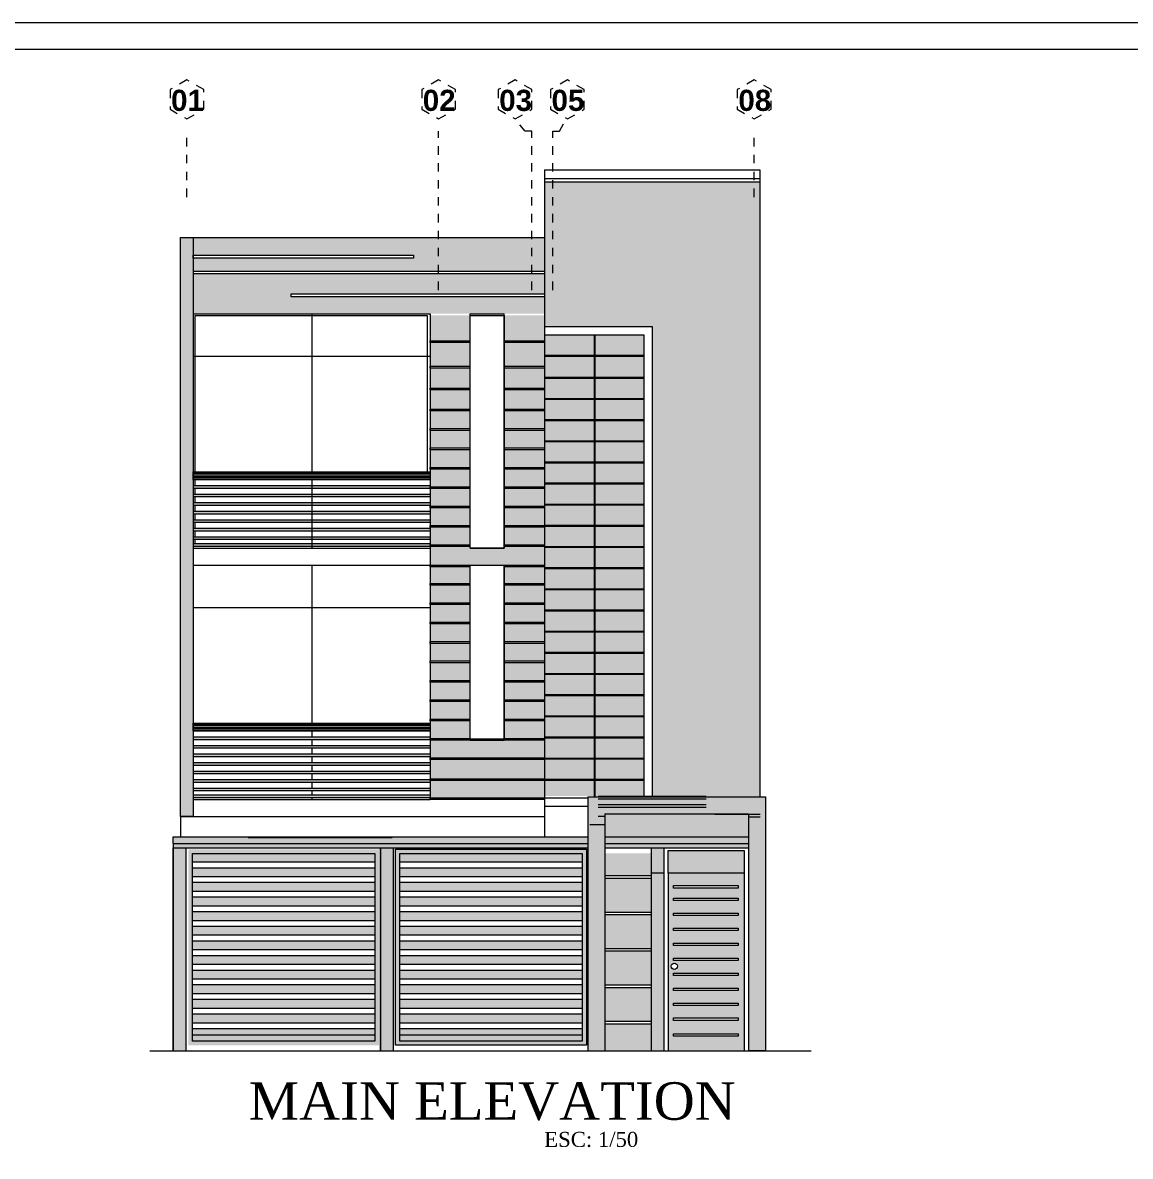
# Model space of a CAD drawing. Header units: millimetres. Extents: x -59 to 123, y 54 to 155.
# Drawn here: x 2.45 to 15.54, y 141.21 to 154.61 of the extents above; entities that cross this region are included whole.
import ezdxf

# ---------------------------------------------------------------- set-up
doc = ezdxf.new("R2010")
doc.units = ezdxf.units.MM
doc.linetypes.add('ACAD_ISO02W100', pattern=[15, 12, -3])
doc.linetypes.add('HIDDEN2', pattern=[0.1875, 0.125, -0.0625])
doc.layers.get('Defpoints').update_dxf_attribs({"lineweight": 0})
doc.layers.add('A-PROY', color=8, linetype='HIDDEN2')
doc.layers.add('TEXTO', color=2, linetype='Continuous')
for name, color, linetype, lineweight in [('DET-CORTE', 86, 'Continuous', 50), ('EJES', 6, 'ACAD_ISO02W100', 5), ('muro', 5, 'Continuous', 70), ('MUROS', 7, 'Continuous', 80)]:
    doc.layers.add(name, color=color, linetype=linetype, lineweight=lineweight)
doc.styles.get("Standard").update_dxf_attribs({"font": 'arial.ttf'})
doc.styles.add('STILUS', font='arial.ttf')

msp = doc.modelspace()

# ---------------------------------------------------------------- hatches: boundary and pattern name
at = {"layer": 'MUROS', "lineweight": 5}
h = msp.add_hatch(color=253, dxfattribs=at)
h.dxf.hatch_style = 1
h.paths.add_polyline_path([(9.8911, 151.019), (9.8911, 145.4683), (10.5286, 145.4683), (11.164, 145.4599), (11.164, 152.729), (8.6161, 152.729), (8.6161, 151.019)])
at = {"layer": 'MUROS', "lineweight": 5, "true_color": 0xffffff}
h = msp.add_hatch(color=7, dxfattribs=at)
h.dxf.hatch_style = 1
h.paths.add_polyline_path([(4.4661, 152.069), (4.3161, 152.069), (4.3161, 145.229), (4.4661, 145.229)])
at = {"layer": 'MUROS', "lineweight": 5}
h = msp.add_hatch(color=252, dxfattribs=at)
h.dxf.hatch_style = 1
h.paths.add_polyline_path([(4.3161, 145.229), (4.4661, 145.229), (4.4661, 152.069), (4.3161, 152.069)])
h = msp.add_hatch(color=252, dxfattribs=at)
h.dxf.hatch_style = 1
h.paths.add_polyline_path([(8.6161, 152.069), (4.4661, 152.0702), (4.4661, 151.8619), (7.0702, 151.8619), (7.0702, 151.8244), (4.4661, 151.8244), (4.4661, 151.6727), (8.6161, 151.6727)])
h.paths.add_polyline_path([(8.6161, 151.6427), (4.4661, 151.6427), (4.4661, 151.169), (7.266, 151.169), (7.741, 151.169), (8.141, 151.169), (8.6161, 151.169), (8.6161, 151.3671), (5.6222, 151.3671), (5.6222, 151.4046), (8.6161, 151.4046)])
h.paths.add_polyline_path([(7.741, 151.1486), (7.266, 151.1486), (7.266, 150.8485), (7.741, 150.8485)])
h.paths.add_polyline_path([(8.6161, 151.1486), (8.141, 151.1486), (8.141, 150.8485), (8.6161, 150.8485)])
h.paths.add_polyline_path([(8.6161, 150.8281), (8.141, 150.8281), (8.141, 150.5479), (8.6161, 150.5479)])
h.paths.add_polyline_path([(7.741, 150.8281), (7.266, 150.8281), (7.266, 150.5479), (7.741, 150.5479)])
h.paths.add_polyline_path([(7.741, 150.5275), (7.266, 150.5275), (7.266, 150.2893), (7.741, 150.2893)])
h.paths.add_polyline_path([(8.6161, 150.5275), (8.141, 150.5275), (8.141, 150.2893), (8.6161, 150.2893)])
h.paths.add_polyline_path([(8.6161, 150.2689), (8.141, 150.2689), (8.141, 150.0401), (8.6161, 150.0401)])
h.paths.add_polyline_path([(7.741, 150.2689), (7.266, 150.2689), (7.266, 150.0401), (7.741, 150.0401)])
h.paths.add_polyline_path([(7.741, 150.0197), (7.266, 150.0197), (7.266, 149.8113), (7.741, 149.8113)])
h.paths.add_polyline_path([(7.741, 149.7909), (7.266, 149.7909), (7.266, 149.5825), (7.741, 149.5825)])
h.paths.add_polyline_path([(7.741, 149.5621), (7.266, 149.5621), (7.266, 149.3537), (7.741, 149.3537)])
h.paths.add_polyline_path([(8.6161, 150.0197), (8.141, 150.0197), (8.141, 149.8113), (8.6161, 149.8113)])
h.paths.add_polyline_path([(8.6161, 149.7909), (8.141, 149.7909), (8.141, 149.5825), (8.6161, 149.5825)])
h.paths.add_polyline_path([(8.6161, 149.5621), (8.141, 149.5621), (8.141, 149.3537), (8.6161, 149.3537)])
h.paths.add_polyline_path([(7.741, 149.3333), (7.266, 149.3333), (7.266, 149.1249), (7.741, 149.1249)])
h.paths.add_polyline_path([(7.741, 149.1045), (7.266, 149.1045), (7.266, 148.8961), (7.741, 148.8961)])
h.paths.add_polyline_path([(7.741, 148.8757), (7.266, 148.8757), (7.266, 148.6673), (7.741, 148.6673)])
h.paths.add_polyline_path([(7.741, 148.6469), (7.266, 148.6469), (7.266, 148.4384), (7.741, 148.4384)])
h.paths.add_polyline_path([(8.6161, 148.6469), (8.141, 148.6469), (8.141, 148.4384), (8.6161, 148.4384)])
h.paths.add_polyline_path([(8.6161, 148.8757), (8.141, 148.8757), (8.141, 148.6673), (8.6161, 148.6673)])
h.paths.add_polyline_path([(8.6161, 149.1045), (8.141, 149.1045), (8.141, 148.8961), (8.6161, 148.8961)])
h.paths.add_polyline_path([(8.6161, 149.3333), (8.141, 149.3333), (8.141, 149.1249), (8.6161, 149.1249)])
h.paths.add_polyline_path([(8.6161, 148.4181), (8.141, 148.4181), (8.141, 148.399), (7.741, 148.399), (7.741, 148.4181), (7.266, 148.4181), (7.266, 148.199), (8.6161, 148.199)])
h.paths.add_polyline_path([(7.741, 148.1786), (7.266, 148.1786), (7.266, 147.9808), (7.741, 147.9808)])
h.paths.add_polyline_path([(7.741, 147.9605), (7.266, 147.9605), (7.266, 147.752), (7.741, 147.752)])
h.paths.add_polyline_path([(7.741, 147.7317), (7.266, 147.7317), (7.266, 147.5232), (7.741, 147.5232)])
h.paths.add_polyline_path([(8.6161, 147.7317), (8.141, 147.7317), (8.141, 147.5232), (8.6161, 147.5232)])
h.paths.add_polyline_path([(8.6161, 147.9605), (8.141, 147.9605), (8.141, 147.752), (8.6161, 147.752)])
h.paths.add_polyline_path([(8.6161, 148.1786), (8.141, 148.1786), (8.141, 147.9808), (8.6161, 147.9808)])
h.paths.add_polyline_path([(7.741, 147.5029), (7.266, 147.5029), (7.266, 147.2944), (7.741, 147.2944)])
h.paths.add_polyline_path([(7.741, 147.274), (7.266, 147.274), (7.266, 147.0656), (7.741, 147.0656)])
h.paths.add_polyline_path([(7.741, 147.0452), (7.266, 147.0452), (7.266, 146.8368), (7.741, 146.8368)])
h.paths.add_polyline_path([(7.741, 146.8164), (7.266, 146.8164), (7.266, 146.608), (7.741, 146.608)])
h.paths.add_polyline_path([(7.741, 146.5876), (7.266, 146.5876), (7.266, 146.3792), (7.741, 146.3792)])
h.paths.add_polyline_path([(7.741, 146.3588), (7.266, 146.3588), (7.266, 146.1504), (7.741, 146.1504)])
h.paths.add_polyline_path([(8.6161, 146.13), (8.141, 146.13), (7.741, 146.13), (7.266, 146.13), (7.266, 145.9216), (8.6161, 145.9216)])
h.paths.add_polyline_path([(8.6161, 145.9012), (7.266, 145.9012), (7.266, 145.6724), (8.6161, 145.6724)])
h.paths.add_polyline_path([(8.6161, 145.652), (7.266, 145.652), (7.266, 145.4494), (8.6161, 145.4494)])
h.paths.add_polyline_path([(8.6161, 146.3588), (8.141, 146.3588), (8.141, 146.1504), (8.6161, 146.1504)])
h.paths.add_polyline_path([(8.6161, 146.5876), (8.141, 146.5876), (8.141, 146.3792), (8.6161, 146.3792)])
h.paths.add_polyline_path([(8.6161, 146.8164), (8.141, 146.8164), (8.141, 146.608), (8.6161, 146.608)])
h.paths.add_polyline_path([(8.6161, 147.0452), (8.141, 147.0452), (8.141, 146.8368), (8.6161, 146.8368)])
h.paths.add_polyline_path([(8.6161, 147.274), (8.141, 147.274), (8.141, 147.0656), (8.6161, 147.0656)])
h.paths.add_polyline_path([(8.6161, 147.5029), (8.141, 147.5029), (8.141, 147.2944), (8.6161, 147.2944)])
h = msp.add_hatch(color=254, dxfattribs=at)
h.dxf.hatch_style = 1
h.set_gradient(color1=(214, 214, 214), one_color=1, tint=1)
h.paths.add_polyline_path([(9.2036, 150.919), (8.6161, 150.919), (8.6161, 150.419), (9.2036, 150.419)])
h.paths.add_polyline_path([(9.7911, 150.919), (9.2036, 150.919), (9.2036, 150.419), (9.7911, 150.419)])
h.paths.add_polyline_path([(9.7911, 150.419), (9.2036, 150.419), (9.2036, 149.919), (9.7911, 149.919)])
h.paths.add_polyline_path([(9.2036, 150.419), (8.6161, 150.419), (8.6161, 149.919), (9.2036, 149.919)])
h.paths.add_polyline_path([(9.2036, 149.919), (8.6161, 149.919), (8.6161, 149.419), (9.2036, 149.419)])
h.paths.add_polyline_path([(9.7911, 149.919), (9.2036, 149.919), (9.2036, 149.419), (9.7911, 149.419)])
h.paths.add_polyline_path([(9.7911, 149.419), (9.2036, 149.419), (9.2036, 148.919), (9.7911, 148.919)])
h.paths.add_polyline_path([(9.2036, 149.419), (8.6161, 149.419), (8.6161, 148.919), (9.2036, 148.919)])
h.paths.add_polyline_path([(9.2036, 148.919), (8.6161, 148.919), (8.6161, 148.419), (9.2036, 148.419)])
h.paths.add_polyline_path([(9.7911, 148.919), (9.2036, 148.919), (9.2036, 148.419), (9.7911, 148.419)])
h.paths.add_polyline_path([(9.7911, 148.419), (9.2036, 148.419), (9.2036, 147.919), (9.7911, 147.919)])
h.paths.add_polyline_path([(9.2036, 148.419), (8.6161, 148.419), (8.6161, 148.4181), (8.6161, 147.919), (9.2036, 147.919)])
h.paths.add_polyline_path([(9.2036, 147.919), (8.6161, 147.919), (8.6161, 147.419), (9.2036, 147.419)])
h.paths.add_polyline_path([(9.7911, 147.919), (9.2036, 147.919), (9.2036, 147.419), (9.7911, 147.419)])
h.paths.add_polyline_path([(9.7911, 147.419), (9.2036, 147.419), (9.2036, 146.919), (9.7911, 146.919)])
h.paths.add_polyline_path([(9.2036, 147.419), (8.6161, 147.419), (8.6161, 146.919), (9.2036, 146.919)])
h.paths.add_polyline_path([(9.2036, 146.919), (8.6161, 146.919), (8.6161, 146.419), (9.2036, 146.419)])
h.paths.add_polyline_path([(9.7911, 146.919), (9.2036, 146.919), (9.2036, 146.419), (9.7911, 146.419)])
h.paths.add_polyline_path([(9.7911, 146.419), (9.2036, 146.419), (9.2036, 145.919), (9.7911, 145.919)])
h.paths.add_polyline_path([(9.2036, 146.419), (8.6161, 146.419), (8.6161, 145.919), (9.2036, 145.919)])
h = msp.add_hatch(color=253, dxfattribs=at)
h.dxf.hatch_style = 1
h.paths.add_polyline_path([(7.266, 149.299), (4.4661, 149.299), (4.4661, 149.2906), (7.266, 149.2906)])
h.paths.add_polyline_path([(7.266, 149.2906), (4.4661, 149.2906), (4.4661, 149.276), (7.266, 149.276)])
h.paths.add_polyline_path([(7.266, 149.276), (4.4661, 149.276), (4.4661, 149.255), (7.266, 149.255)])
h.paths.add_polyline_path([(7.266, 149.255), (4.4661, 149.255), (4.4661, 149.2362), (7.266, 149.2362)])
h.paths.add_polyline_path([(7.266, 149.2362), (4.4661, 149.2362), (4.4661, 149.2194), (7.266, 149.2194)])
h.paths.add_polyline_path([(7.266, 149.2194), (4.4661, 149.2194), (4.4661, 149.2091), (7.266, 149.2091)])
h = msp.add_hatch(color=253, dxfattribs=at)
h.dxf.hatch_style = 1
h.paths.add_polyline_path([(7.266, 149.1383), (4.4661, 149.1383), (4.4661, 149.1083), (7.266, 149.1083)])
h.paths.add_polyline_path([(7.266, 149.0376), (4.4661, 149.0376), (4.4661, 149.0076), (7.266, 149.0076)])
h.paths.add_polyline_path([(7.266, 148.9368), (4.4661, 148.9368), (4.4661, 148.9068), (7.266, 148.9068)])
h.paths.add_polyline_path([(7.266, 148.8361), (4.4661, 148.8361), (4.4661, 148.8061), (7.266, 148.8061)])
h.paths.add_polyline_path([(7.266, 148.7354), (4.4661, 148.7354), (4.4661, 148.7054), (7.266, 148.7054)])
h.paths.add_polyline_path([(7.266, 148.6346), (4.4661, 148.6346), (4.4661, 148.6046), (7.266, 148.6046)])
h.paths.add_polyline_path([(7.266, 148.5339), (4.4661, 148.5339), (4.4661, 148.5039), (7.266, 148.5039)])
h.paths.add_polyline_path([(7.266, 148.4521), (4.4661, 148.4521), (4.4661, 148.4221), (7.266, 148.4221)])
h = msp.add_hatch(color=253, dxfattribs=at)
h.dxf.hatch_style = 1
h.paths.add_polyline_path([(4.4661, 146.329), (4.4661, 146.3206), (7.266, 146.3206), (7.266, 146.33)])
h.paths.add_polyline_path([(7.266, 146.306), (7.266, 146.3206), (4.4661, 146.3206), (4.4661, 146.306)])
h.paths.add_polyline_path([(7.266, 146.285), (7.266, 146.306), (4.4661, 146.306), (4.4661, 146.285)])
h.paths.add_polyline_path([(4.4661, 146.285), (4.4661, 146.2662), (7.266, 146.2662), (7.266, 146.285)])
h.paths.add_polyline_path([(4.4661, 146.2662), (4.4661, 146.2494), (7.266, 146.2494), (7.266, 146.2662)])
h.paths.add_polyline_path([(4.4661, 146.2494), (4.4661, 146.2391), (7.266, 146.2401), (7.266, 146.2494)])
h = msp.add_hatch(color=253, dxfattribs=at)
h.dxf.hatch_style = 1
h.paths.add_polyline_path([(7.266, 146.1683), (4.4661, 146.1683), (4.4661, 146.1383), (7.266, 146.1383)])
h.paths.add_polyline_path([(7.266, 146.0676), (4.4661, 146.0676), (4.4661, 146.0376), (7.266, 146.0376)])
h.paths.add_polyline_path([(7.266, 145.9668), (4.4661, 145.9668), (4.4661, 145.9368), (7.266, 145.9368)])
h.paths.add_polyline_path([(7.266, 145.8661), (4.4661, 145.8661), (4.4661, 145.8361), (7.266, 145.8361)])
h.paths.add_polyline_path([(7.266, 145.7654), (4.4661, 145.7654), (4.4661, 145.7354), (7.266, 145.7354)])
h.paths.add_polyline_path([(7.266, 145.6646), (4.4661, 145.6646), (4.4661, 145.6346), (7.266, 145.6346)])
h.paths.add_polyline_path([(7.266, 145.5639), (4.4661, 145.5639), (4.4661, 145.5339), (7.266, 145.5339)])
h.paths.add_polyline_path([(7.266, 145.4821), (4.4661, 145.4821), (4.4661, 145.4521), (7.266, 145.4521)])
h = msp.add_hatch(color=254, dxfattribs=at)
h.dxf.hatch_style = 1
h.set_gradient(color1=(214, 214, 214), one_color=1, tint=1)
h.paths.add_polyline_path([(9.7911, 145.919), (9.2036, 145.919), (9.2036, 145.4683), (9.7911, 145.4683)])
h.paths.add_polyline_path([(9.2036, 145.919), (8.6161, 145.919), (8.6161, 145.4683), (9.2036, 145.4683)])
h = msp.add_hatch(color=251, dxfattribs=at)
h.dxf.hatch_style = 1
h.paths.add_polyline_path([(9.3291, 145.259), (11.0291, 145.259), (11.0291, 142.459), (11.2291, 142.459), (11.2291, 145.459), (9.1291, 145.459), (9.1291, 144.989), (9.3291, 144.989)])
at = {"layer": 'MUROS', "lineweight": 5, "true_color": 0xffffff}
h = msp.add_hatch(color=7, dxfattribs=at)
h.dxf.hatch_style = 1
h.paths.add_polyline_path([(11.0291, 145.2542), (10.6286, 145.2541), (10.6286, 145.259), (9.3291, 145.259), (9.3291, 144.989), (11.0291, 144.989)])
h.paths.add_polyline_path([(9.8791, 144.7928), (9.3291, 144.7927), (9.3291, 144.5288), (9.8791, 144.5288)])
h.paths.add_polyline_path([(9.8791, 144.4988), (9.3291, 144.4988), (9.3291, 144.0988), (9.8791, 144.0988)])
h.paths.add_polyline_path([(9.8791, 144.0688), (9.3291, 144.0688), (9.3291, 143.6688), (9.8791, 143.6688)])
h.paths.add_polyline_path([(9.8791, 143.6388), (9.3291, 143.6388), (9.3291, 143.2388), (9.8791, 143.2388)])
h.paths.add_polyline_path([(9.8791, 142.7788), (9.3291, 142.7788), (9.3291, 142.459), (9.8791, 142.459)])
h.paths.add_polyline_path([(9.8791, 143.2088), (9.3291, 143.2088), (9.3291, 142.8088), (9.8791, 142.8088)])
at = {"layer": 'MUROS', "lineweight": 5}
h = msp.add_hatch(color=254, dxfattribs=at)
h.dxf.hatch_style = 1
h.paths.add_polyline_path([(11.0291, 145.2542), (10.6301, 145.2541), (9.3291, 145.259), (9.3291, 144.989), (11.0291, 144.989)])
h.paths.add_polyline_path([(9.8791, 144.7928), (9.3291, 144.7927), (9.3291, 144.5288), (9.8791, 144.5288)])
h.paths.add_polyline_path([(9.8791, 144.4988), (9.3291, 144.4988), (9.3291, 144.0988), (9.8791, 144.0988)])
h.paths.add_polyline_path([(9.8791, 144.0688), (9.3291, 144.0688), (9.3291, 143.6688), (9.8791, 143.6688)])
h.paths.add_polyline_path([(9.8791, 143.6388), (9.3291, 143.6388), (9.3291, 143.2388), (9.8791, 143.2388)])
h.paths.add_polyline_path([(9.8791, 143.2088), (9.3291, 143.2088), (9.3291, 142.8088), (9.8791, 142.8088)])
h.paths.add_polyline_path([(9.8791, 142.7788), (9.3291, 142.7788), (9.3291, 142.459), (9.8791, 142.459)])
h = msp.add_hatch(color=253, dxfattribs=at)
h.dxf.hatch_style = 1
h.paths.add_polyline_path([(4.2291, 144.989), (4.2291, 144.909), (9.1291, 144.909), (9.1291, 144.989)])
h = msp.add_hatch(color=251, dxfattribs=at)
h.dxf.hatch_style = 1
h.paths.add_polyline_path([(9.3291, 144.9896), (9.1291, 144.9896), (9.1291, 142.459), (9.3291, 142.459)])
h = msp.add_hatch(color=253, dxfattribs=at)
h.dxf.hatch_style = 1
h.paths.add_polyline_path([(9.3291, 144.989), (9.3291, 144.909), (11.0291, 144.909), (11.0291, 144.989)])
h = msp.add_hatch(color=253, dxfattribs=at)
h.dxf.hatch_style = 1
h.paths.add_polyline_path([(9.1291, 144.909), (4.2291, 144.909), (4.2291, 144.859), (4.3791, 144.859), (6.6791, 144.859), (6.8291, 144.859), (9.1291, 144.859)])
h = msp.add_hatch(color=253, dxfattribs=at)
h.dxf.hatch_style = 1
h.paths.add_polyline_path([(4.3791, 144.859), (4.2291, 144.859), (4.2291, 142.459), (4.3791, 142.459)])
h.paths.add_polyline_path([(6.8291, 144.859), (6.6791, 144.859), (6.6791, 142.459), (6.8291, 142.459)])
h = msp.add_hatch(color=253, dxfattribs=at)
h.dxf.hatch_style = 1
h.paths.add_polyline_path([(4.4083, 142.5237), (6.6622, 142.5237), (6.6622, 144.8413), (4.4083, 144.8413)])
h.paths.add_polyline_path([(4.4583, 142.6461), (6.6122, 142.6461), (6.6122, 144.7913), (4.4583, 144.7913)], flags=16)
h.paths.add_polyline_path([(4.4583, 142.7188), (4.4583, 142.7912), (6.6122, 142.7912), (6.6122, 142.7188)], flags=0)
h.paths.add_polyline_path([(4.4583, 142.8915), (4.4583, 142.9639), (6.6122, 142.9639), (6.6122, 142.8915)], flags=0)
h.paths.add_polyline_path([(4.4583, 143.0642), (4.4583, 143.1366), (6.6122, 143.1366), (6.6122, 143.0642)], flags=0)
h.paths.add_polyline_path([(4.4583, 143.3093), (6.6122, 143.3093), (6.6122, 143.2369), (4.4583, 143.2369)], flags=0)
h.paths.add_polyline_path([(4.4583, 143.4097), (4.4583, 143.482), (6.6122, 143.482), (6.6122, 143.4097)], flags=0)
h.paths.add_polyline_path([(4.4583, 143.5824), (4.4583, 143.6547), (6.6122, 143.6547), (6.6122, 143.5824)], flags=0)
h.paths.add_polyline_path([(4.4583, 143.7551), (4.4583, 143.8274), (6.6122, 143.8274), (6.6122, 143.7551)], flags=0)
h.paths.add_polyline_path([(4.4583, 143.9278), (4.4583, 144.0001), (6.6122, 144.0001), (6.6122, 143.9278)], flags=0)
h.paths.add_polyline_path([(4.4583, 144.1005), (4.4583, 144.1728), (6.6122, 144.1728), (6.6122, 144.1005)], flags=0)
h.paths.add_polyline_path([(4.4583, 144.2732), (4.4583, 144.3455), (6.6122, 144.3455), (6.6122, 144.2732)], flags=0)
h.paths.add_polyline_path([(4.4583, 144.4459), (4.4583, 144.5182), (6.6122, 144.5182), (6.6122, 144.4459)], flags=0)
h.paths.add_polyline_path([(4.4583, 144.6186), (4.4583, 144.6909), (6.6122, 144.6909), (6.6122, 144.6186)], flags=0)
h.paths.add_polyline_path([(6.8583, 142.5237), (9.1122, 142.5237), (9.1122, 144.8413), (6.8583, 144.8413)])
h.paths.add_polyline_path([(6.9083, 142.6461), (9.0622, 142.6461), (9.0622, 144.7913), (6.9083, 144.7913)], flags=16)
h.paths.add_polyline_path([(6.9083, 142.7188), (6.9083, 142.7912), (9.0622, 142.7912), (9.0622, 142.7188)], flags=0)
h.paths.add_polyline_path([(6.9083, 142.8915), (6.9083, 142.9639), (9.0622, 142.9639), (9.0622, 142.8915)], flags=0)
h.paths.add_polyline_path([(6.9083, 143.0642), (6.9083, 143.1366), (9.0622, 143.1366), (9.0622, 143.0642)], flags=0)
h.paths.add_polyline_path([(6.9083, 143.3093), (9.0622, 143.3093), (9.0622, 143.2369), (6.9083, 143.2369)], flags=0)
h.paths.add_polyline_path([(6.9083, 143.4097), (6.9083, 143.482), (9.0622, 143.482), (9.0622, 143.4097)], flags=0)
h.paths.add_polyline_path([(6.9083, 143.5824), (6.9083, 143.6547), (9.0622, 143.6547), (9.0622, 143.5824)], flags=0)
h.paths.add_polyline_path([(6.9083, 143.7551), (6.9083, 143.8274), (9.0622, 143.8274), (9.0622, 143.7551)], flags=0)
h.paths.add_polyline_path([(6.9083, 143.9278), (6.9083, 144.0001), (9.0622, 144.0001), (9.0622, 143.9278)], flags=0)
h.paths.add_polyline_path([(6.9083, 144.1005), (6.9083, 144.1728), (9.0622, 144.1728), (9.0622, 144.1005)], flags=0)
h.paths.add_polyline_path([(6.9083, 144.2732), (6.9083, 144.3455), (9.0622, 144.3455), (9.0622, 144.2732)], flags=0)
h.paths.add_polyline_path([(6.9083, 144.4459), (6.9083, 144.5182), (9.0622, 144.5182), (9.0622, 144.4459)], flags=0)
h.paths.add_polyline_path([(6.9083, 144.6186), (6.9083, 144.6909), (9.0622, 144.6909), (9.0622, 144.6186)], flags=0)
h = msp.add_hatch(color=253, dxfattribs=at)
h.dxf.hatch_style = 1
h.paths.add_polyline_path([(9.3291, 144.909), (9.3291, 144.859), (11.0291, 144.859), (11.0291, 144.909)])
h = msp.add_hatch(color=251, dxfattribs=at)
h.dxf.hatch_style = 1
h.paths.add_polyline_path([(10.0291, 144.859), (9.8791, 144.859), (9.8791, 142.459), (9.9291, 142.459), (10.0291, 142.459)])
h = msp.add_hatch(color=253, dxfattribs=at)
h.dxf.hatch_style = 1
h.set_gradient(color1=(173, 173, 173), one_color=1, tint=1)
h.paths.add_polyline_path([(10.9791, 144.559), (10.9791, 144.827), (10.0791, 144.827), (10.0791, 144.559)])
h = msp.add_hatch(color=253, dxfattribs=at)
h.dxf.hatch_style = 1
h.paths.add_polyline_path([(4.4583, 144.7913), (4.4583, 144.6909), (6.6122, 144.6909), (6.6122, 144.7913)])
h.paths.add_polyline_path([(4.4583, 144.6186), (4.4583, 144.5182), (6.6122, 144.5182), (6.6122, 144.6186)])
h.paths.add_polyline_path([(4.4583, 144.4459), (4.4583, 144.3455), (6.6122, 144.3455), (6.6122, 144.4459)])
h.paths.add_polyline_path([(6.6122, 144.1728), (6.6122, 144.2732), (4.4583, 144.2732), (4.4583, 144.1728)])
h.paths.add_polyline_path([(6.6122, 144.0001), (6.6122, 144.1005), (4.4583, 144.1005), (4.4583, 144.0001)])
h.paths.add_polyline_path([(6.6122, 143.8274), (6.6122, 143.9278), (4.4583, 143.9278), (4.4583, 143.8274)])
h.paths.add_polyline_path([(4.4583, 143.7551), (4.4583, 143.6547), (6.6122, 143.6547), (6.6122, 143.7551)])
h.paths.add_polyline_path([(6.6122, 143.482), (6.6122, 143.5824), (4.4583, 143.5824), (4.4583, 143.482)])
h.paths.add_polyline_path([(6.6122, 143.3093), (6.6122, 143.4097), (4.4583, 143.4097), (4.4583, 143.3093)])
h.paths.add_polyline_path([(6.6122, 143.1366), (6.6122, 143.2369), (4.4583, 143.2369), (4.4583, 143.1366)])
h.paths.add_polyline_path([(6.6122, 142.9639), (6.6122, 143.0642), (4.4583, 143.0642), (4.4583, 142.9639)])
h.paths.add_polyline_path([(4.4583, 142.8915), (4.4583, 142.7912), (6.6122, 142.7912), (6.6122, 142.8915)])
h.paths.add_polyline_path([(6.6122, 142.6461), (6.6122, 142.7188), (4.4583, 142.7188), (4.4583, 142.6461)])
h = msp.add_hatch(color=253, dxfattribs=at)
h.dxf.hatch_style = 1
h.paths.add_polyline_path([(9.0622, 144.7913), (6.9083, 144.7913), (6.9083, 144.6909), (9.0622, 144.6909)])
h.paths.add_polyline_path([(9.0622, 144.6186), (6.9083, 144.6186), (6.9083, 144.5182), (9.0622, 144.5182)])
h.paths.add_polyline_path([(9.0622, 144.4459), (6.9083, 144.4459), (6.9083, 144.3455), (9.0622, 144.3455)])
h.paths.add_polyline_path([(9.0622, 144.2732), (6.9083, 144.2732), (6.9083, 144.1728), (9.0622, 144.1728)])
h.paths.add_polyline_path([(9.0622, 144.1005), (6.9083, 144.1005), (6.9083, 144.0001), (9.0622, 144.0001)])
h.paths.add_polyline_path([(9.0622, 143.9278), (6.9083, 143.9278), (6.9083, 143.8274), (9.0622, 143.8274)])
h.paths.add_polyline_path([(9.0622, 143.7551), (6.9083, 143.7551), (6.9083, 143.6547), (9.0622, 143.6547)])
h.paths.add_polyline_path([(9.0622, 143.5824), (6.9083, 143.5824), (6.9083, 143.482), (9.0622, 143.482)])
h.paths.add_polyline_path([(9.0622, 143.4097), (6.9083, 143.4097), (6.9083, 143.3093), (9.0622, 143.3093)])
h.paths.add_polyline_path([(9.0622, 143.2369), (6.9083, 143.2369), (6.9083, 143.1366), (9.0622, 143.1366)])
h.paths.add_polyline_path([(9.0622, 143.0642), (6.9083, 143.0642), (6.9083, 142.9639), (9.0622, 142.9639)])
h.paths.add_polyline_path([(9.0622, 142.8915), (6.9083, 142.8915), (6.9083, 142.7912), (9.0622, 142.7912)])
h.paths.add_polyline_path([(9.0622, 142.7188), (6.9083, 142.7188), (6.9083, 142.6461), (9.0622, 142.6461)])
h = msp.add_hatch(color=254, dxfattribs=at)
h.dxf.hatch_style = 1
h.paths.add_polyline_path([(10.9791, 144.559), (10.0791, 144.559), (10.0791, 142.459), (10.9791, 142.459)])
h.paths.add_polyline_path([(10.9064, 144.4104), (10.9064, 144.3821), (10.1442, 144.3821), (10.1442, 144.4104)], flags=16)
h.paths.add_polyline_path([(10.9064, 144.2618), (10.9064, 144.2335), (10.1442, 144.2335), (10.1442, 144.2618)], flags=16)
h.paths.add_polyline_path([(10.9064, 144.0849), (10.9064, 144.0566), (10.1442, 144.0566), (10.1442, 144.0849)], flags=16)
h.paths.add_polyline_path([(10.9064, 143.908), (10.9064, 143.8797), (10.1442, 143.8797), (10.1442, 143.908)], flags=16)
h.paths.add_polyline_path([(10.9064, 143.7311), (10.9064, 143.7028), (10.1442, 143.7028), (10.1442, 143.7311)], flags=16)
h.paths.add_polyline_path([(10.9064, 143.5542), (10.9064, 143.5259), (10.1442, 143.5259), (10.1442, 143.5542)], flags=16)
h.paths.add_polyline_path([(10.1887, 143.4585, -1), (10.1149, 143.4585, -1)], flags=16)
h.paths.add_polyline_path([(10.9064, 143.3773), (10.9064, 143.349), (10.1442, 143.349), (10.1442, 143.3773)], flags=16)
h.paths.add_polyline_path([(10.9064, 143.2004), (10.9064, 143.1721), (10.1442, 143.1721), (10.1442, 143.2004)], flags=16)
h.paths.add_polyline_path([(10.9064, 143.0235), (10.9064, 142.9952), (10.1442, 142.9952), (10.1442, 143.0235)], flags=16)
h.paths.add_polyline_path([(10.9064, 142.8466), (10.9064, 142.8183), (10.1442, 142.8183), (10.1442, 142.8466)], flags=16)
h.paths.add_polyline_path([(10.9064, 142.6613), (10.9064, 142.633), (10.1442, 142.633), (10.1442, 142.6613)], flags=16)

# ---------------------------------------------------------------- linework, layer by layer
at = {"layer": 'A-PROY', "color": 7, "linetype": 'ByBlock', "lineweight": 5}
for p, q in [((9.3291, 144.5288), (9.8791, 144.5288)), ((9.3291, 144.4988), (9.8791, 144.4988)), ((9.3291, 144.0988), (9.8791, 144.0988)), ((9.3291, 144.0688), (9.8791, 144.0688)), ((9.3291, 143.6688), (9.8791, 143.6688)), ((9.3291, 143.6388), (9.8791, 143.6388)), ((9.3291, 143.2388), (9.8791, 143.2388)), ((9.3291, 143.2088), (9.8791, 143.2088)), ((9.3291, 142.8088), (9.8791, 142.8088)), ((9.3291, 142.7788), (9.8791, 142.7788))]:
    msp.add_line(p, q, dxfattribs=at)
for points in [[(10.1442, 144.4104), (10.9064, 144.4104), (10.9064, 144.3821), (10.1442, 144.3821)], [(10.1442, 144.2618), (10.9064, 144.2618), (10.9064, 144.2335), (10.1442, 144.2335)], [(10.1442, 144.0849), (10.9064, 144.0849), (10.9064, 144.0566), (10.1442, 144.0566)], [(10.1442, 143.908), (10.9064, 143.908), (10.9064, 143.8797), (10.1442, 143.8797)], [(10.1442, 143.7311), (10.9064, 143.7311), (10.9064, 143.7028), (10.1442, 143.7028)], [(10.1442, 143.5542), (10.9064, 143.5542), (10.9064, 143.5259), (10.1442, 143.5259)], [(10.1442, 143.3773), (10.9064, 143.3773), (10.9064, 143.349), (10.1442, 143.349)], [(10.1442, 143.2004), (10.9064, 143.2004), (10.9064, 143.1721), (10.1442, 143.1721)], [(10.1442, 143.0235), (10.9064, 143.0235), (10.9064, 142.9952), (10.1442, 142.9952)], [(10.1442, 142.8466), (10.9064, 142.8466), (10.9064, 142.8183), (10.1442, 142.8183)], [(10.1442, 142.6613), (10.9064, 142.6613), (10.9064, 142.633), (10.1442, 142.633)]]:
    msp.add_lwpolyline(points, close=True, dxfattribs=at)
at = {"layer": 'Defpoints', "lineweight": 5, "ltscale": 0.5}
msp.add_lwpolyline([(-14.6883, 124.826), (29.5617, 124.826), (29.5617, 154.6086), (-14.6883, 154.6086)], close=True, dxfattribs=at)
at = {"layer": 'DET-CORTE', "lineweight": 5, "ltscale": 0.5}
msp.add_lwpolyline([(-14.3704, 125.144), (29.2437, 125.144), (29.2437, 154.2907), (-14.3704, 154.2907)], close=True, dxfattribs=at)
at = {"layer": 'EJES', "lineweight": 5, "ltscale": 0.003}
for p, q in [((4.3911, 152.5473), (4.3911, 153.3258)), ((7.366, 151.4484), (7.366, 153.3258)), ((8.4661, 151.4484), (8.4661, 153.3258)), ((8.7161, 151.4484), (8.7161, 153.3258)), ((11.0964, 152.5473), (11.0964, 153.3258))]:
    msp.add_line(p, q, dxfattribs=at)
for points in [[(4.5907, 153.817), (4.3911, 153.9323), (4.1915, 153.817), (4.1915, 153.5865), (4.3911, 153.4713), (4.5907, 153.5865)], [(7.5656, 153.817), (7.366, 153.9323), (7.1663, 153.817), (7.1663, 153.5865), (7.366, 153.4713), (7.5656, 153.5865)], [(8.4694, 153.817), (8.2698, 153.9323), (8.0701, 153.817), (8.0701, 153.5865), (8.2698, 153.4713), (8.4694, 153.5865)], [(9.0877, 153.817), (8.8881, 153.9323), (8.6885, 153.817), (8.6885, 153.5865), (8.8881, 153.4713), (9.0877, 153.5865)], [(11.296, 153.817), (11.0964, 153.9323), (10.8968, 153.817), (10.8968, 153.5865), (11.0964, 153.4713), (11.296, 153.5865)]]:
    msp.add_lwpolyline(points, close=True, dxfattribs=at)
for points in [[(8.4661, 153.3258), (8.3883, 153.3258), (8.2698, 153.4713)], [(8.7161, 153.3258), (8.794, 153.3258), (8.8805, 153.4756)]]:
    msp.add_lwpolyline(points, dxfattribs=at)
at = {"layer": 'muro', "color": 251, "lineweight": 5, "ltscale": 0.25}
for p, q in [((10.0791, 144.559), (10.0791, 144.827)), ((10.0791, 144.827), (10.9791, 144.827)), ((10.9791, 144.827), (10.9791, 144.559)), ((10.0791, 144.559), (10.0791, 142.459)), ((10.9791, 144.559), (10.0791, 144.559)), ((10.9791, 144.559), (10.9791, 142.459))]:
    msp.add_line(p, q, dxfattribs=at)
msp.add_circle((10.1518, 143.4585), 0.0369, dxfattribs=at)
at = {"layer": 'MUROS', "color": 252, "lineweight": 5}
for p, q in [((8.6161, 152.869), (8.6161, 144.989)), ((8.6161, 152.869), (11.164, 152.869)), ((11.164, 152.869), (11.164, 145.459)), ((8.6161, 152.769), (11.164, 152.769)), ((8.6161, 152.729), (11.164, 152.729)), ((4.4661, 152.0702), (8.6161, 152.069)), ((8.6161, 152.069), (8.6161, 144.989)), ((7.741, 148.399), (7.741, 151.169)), ((7.741, 151.169), (8.141, 151.169)), ((8.141, 148.399), (8.141, 151.169)), ((8.6161, 151.019), (9.8911, 151.019)), ((9.8911, 151.019), (9.8911, 145.4683)), ((8.6161, 150.919), (9.7911, 150.919)), ((9.7911, 150.919), (9.7911, 145.4683)), ((7.741, 148.399), (8.141, 148.399)), ((7.741, 146.13), (7.741, 148.199)), ((7.741, 148.199), (8.141, 148.199)), ((8.141, 146.13), (8.141, 148.199)), ((7.741, 146.13), (8.141, 146.13)), ((8.6161, 145.4494), (9.1291, 145.4494)), ((4.3161, 145.229), (4.3161, 144.989)), ((8.6161, 145.3494), (9.1291, 145.3494)), ((5.1161, 144.979), (6.8161, 144.979)), ((4.2291, 144.859), (4.2291, 142.459)), ((4.2291, 142.459), (4.2291, 144.859)), ((4.3791, 144.859), (4.3791, 142.459)), ((6.6791, 142.459), (6.6791, 144.859)), ((6.8291, 144.859), (6.8291, 142.459)), ((9.3291, 142.459), (9.8791, 142.459))]:
    msp.add_line(p, q, dxfattribs=at)
at = {"layer": 'MUROS', "color": 251, "lineweight": 5}
for p, q in [((4.3161, 145.429), (4.3161, 152.069)), ((4.4661, 152.0702), (4.4661, 148.199)), ((4.4661, 151.6727), (8.6161, 151.6727)), ((4.4661, 151.6427), (8.6161, 151.6427)), ((4.4661, 151.169), (7.266, 151.169)), ((7.266, 151.169), (7.266, 148.199)), ((4.4661, 149.299), (7.266, 149.299)), ((4.4661, 149.2906), (7.266, 149.2906)), ((4.4661, 149.276), (7.266, 149.276)), ((4.4661, 149.255), (7.266, 149.255)), ((4.4661, 149.2362), (7.266, 149.2362)), ((4.4661, 149.2194), (7.266, 149.2194)), ((4.4661, 149.2091), (7.266, 149.2091)), ((4.4661, 149.1383), (7.266, 149.1383)), ((4.4661, 149.1383), (7.266, 149.1383)), ((4.4661, 149.1083), (7.266, 149.1083)), ((4.4661, 149.1083), (7.266, 149.1083)), ((4.4661, 149.0376), (7.266, 149.0376)), ((4.4661, 149.0376), (7.266, 149.0376)), ((4.4661, 149.0076), (7.266, 149.0076)), ((4.4661, 149.0076), (7.266, 149.0076)), ((4.4661, 148.9368), (7.266, 148.9368)), ((4.4661, 148.9368), (7.266, 148.9368)), ((4.4661, 148.9068), (7.266, 148.9068)), ((4.4661, 148.9068), (7.266, 148.9068)), ((4.4661, 148.8361), (7.266, 148.8361)), ((4.4661, 148.8361), (7.266, 148.8361)), ((4.4661, 148.8061), (7.266, 148.8061)), ((4.4661, 148.8061), (7.266, 148.8061)), ((4.4661, 148.7354), (7.266, 148.7354)), ((4.4661, 148.7354), (7.266, 148.7354)), ((4.4661, 148.7054), (7.266, 148.7054)), ((4.4661, 148.7054), (7.266, 148.7054)), ((4.4661, 148.6346), (7.266, 148.6346)), ((4.4661, 148.6346), (7.266, 148.6346)), ((4.4661, 148.6046), (7.266, 148.6046)), ((4.4661, 148.6046), (7.266, 148.6046)), ((4.4661, 148.5339), (7.266, 148.5339)), ((4.4661, 148.5339), (7.266, 148.5339)), ((4.4661, 148.5039), (7.266, 148.5039)), ((4.4661, 148.5039), (7.266, 148.5039)), ((4.4661, 148.4521), (7.266, 148.4521)), ((4.4661, 148.4521), (7.266, 148.4521)), ((4.4661, 148.4221), (7.266, 148.4221)), ((4.4661, 148.4221), (7.266, 148.4221)), ((4.4661, 148.399), (7.266, 148.399)), ((4.4661, 148.199), (7.266, 148.199)), ((4.4661, 148.199), (4.4661, 145.229)), ((4.4661, 148.199), (4.4661, 147.899)), ((7.266, 148.199), (7.266, 145.429)), ((4.4661, 146.329), (7.266, 146.329)), ((4.4661, 146.3206), (7.266, 146.3206)), ((4.4661, 146.306), (7.266, 146.306)), ((4.4661, 146.285), (7.266, 146.285)), ((4.4661, 146.2662), (7.266, 146.2662)), ((4.4661, 146.2494), (7.266, 146.2494)), ((4.4661, 146.2391), (7.266, 146.2391)), ((4.4661, 146.1683), (7.266, 146.1683)), ((4.4661, 146.1383), (7.266, 146.1383)), ((4.4661, 146.0676), (7.266, 146.0676)), ((4.4661, 146.0376), (7.266, 146.0376)), ((4.4661, 145.9668), (7.266, 145.9668)), ((4.4661, 145.9368), (7.266, 145.9368)), ((4.4661, 145.8661), (7.266, 145.8661)), ((4.4661, 145.8361), (7.266, 145.8361)), ((4.4661, 145.7654), (7.266, 145.7654)), ((4.4661, 145.7354), (7.266, 145.7354)), ((4.4661, 145.6646), (7.266, 145.6646)), ((4.4661, 145.6346), (7.266, 145.6346)), ((4.4661, 145.5639), (7.266, 145.5639)), ((4.4661, 145.5339), (7.266, 145.5339)), ((4.3161, 145.229), (4.3161, 145.429)), ((4.4661, 145.4821), (7.266, 145.4821)), ((4.4661, 145.4521), (7.266, 145.4521)), ((4.4661, 145.429), (7.266, 145.429)), ((9.1291, 145.459), (9.1291, 144.859)), ((9.1291, 145.459), (11.2291, 145.459)), ((9.2536, 145.4683), (10.5286, 145.4683)), ((9.2536, 145.4383), (10.5286, 145.4383)), ((9.2536, 145.3676), (10.5286, 145.3676)), ((11.2291, 145.459), (11.2291, 142.459)), ((4.3161, 145.229), (8.6161, 145.229)), ((9.2536, 145.3376), (10.5286, 145.3376)), ((9.3291, 145.259), (9.3291, 144.859)), ((9.3291, 145.259), (11.0291, 145.259)), ((10.6301, 145.2541), (11.1676, 145.2542)), ((11.0291, 145.259), (11.0291, 142.459)), ((11.0291, 145.259), (11.0291, 142.459)), ((11.0291, 145.2242), (11.1676, 145.2242)), ((4.2291, 144.989), (9.1291, 144.989)), ((4.2291, 144.909), (4.2291, 144.989)), ((9.3291, 144.989), (11.0291, 144.989)), ((4.2291, 144.909), (9.1291, 144.909)), ((4.2291, 144.909), (4.2291, 144.859)), ((4.2291, 144.859), (6.8291, 144.859)), ((6.8291, 144.859), (9.1291, 144.859)), ((9.1291, 144.859), (9.1291, 142.459)), ((9.3291, 144.909), (11.0291, 144.909)), ((9.3291, 144.859), (11.0291, 144.859)), ((9.3291, 144.859), (9.3291, 142.459)), ((9.8791, 144.859), (9.8791, 142.459)), ((9.8791, 144.859), (10.0291, 144.859)), ((10.0291, 144.859), (10.0291, 142.459)), ((3.9529, 142.459), (11.7685, 142.459)), ((9.8791, 142.459), (11.2291, 142.459)), ((11.2291, 142.459), (11.0291, 142.459))]:
    msp.add_line(p, q, dxfattribs=at)
at = {"layer": 'MUROS', "lineweight": 5}
for p, q in [((5.866, 151.169), (5.866, 149.299)), ((9.2036, 150.919), (9.2036, 145.4683)), ((9.2136, 150.919), (9.2136, 145.4683)), ((4.4661, 150.669), (7.266, 150.669)), ((8.6161, 150.679), (9.7911, 150.679)), ((8.6161, 150.669), (9.7911, 150.669)), ((8.6161, 150.419), (9.7911, 150.419)), ((8.6161, 150.409), (9.7911, 150.409)), ((8.6161, 150.169), (9.7911, 150.169)), ((8.6161, 150.159), (9.7911, 150.159)), ((8.6161, 149.919), (9.7911, 149.919)), ((8.6161, 149.909), (9.7911, 149.909)), ((8.6161, 149.669), (9.7911, 149.669)), ((8.6161, 149.659), (9.7911, 149.659)), ((8.6161, 149.419), (9.7911, 149.419)), ((8.6161, 149.409), (9.7911, 149.409)), ((5.866, 149.2091), (5.866, 148.399)), ((8.6161, 149.169), (9.7911, 149.169)), ((8.6161, 149.159), (9.7911, 149.159)), ((8.6161, 148.919), (9.7911, 148.919)), ((8.6161, 148.909), (9.7911, 148.909)), ((8.6161, 148.669), (9.7911, 148.669)), ((8.6161, 148.659), (9.7911, 148.659)), ((8.6161, 148.419), (9.7911, 148.419)), ((8.6161, 148.409), (9.7911, 148.409)), ((5.866, 148.199), (5.866, 146.329)), ((8.6161, 148.169), (9.7911, 148.169)), ((8.6161, 148.159), (9.7911, 148.159)), ((8.6161, 147.919), (9.7911, 147.919)), ((8.6161, 147.909), (9.7911, 147.909)), ((4.4661, 147.699), (7.266, 147.699)), ((8.6161, 147.669), (9.7911, 147.669)), ((8.6161, 147.659), (9.7911, 147.659)), ((8.6161, 147.419), (9.7911, 147.419)), ((8.6161, 147.409), (9.7911, 147.409)), ((8.6161, 147.169), (9.7911, 147.169)), ((8.6161, 147.159), (9.7911, 147.159)), ((8.6161, 146.919), (9.7911, 146.919)), ((8.6161, 146.909), (9.7911, 146.909)), ((8.6161, 146.669), (9.7911, 146.669)), ((8.6161, 146.659), (9.7911, 146.659)), ((8.6161, 146.419), (9.7911, 146.419)), ((8.6161, 146.409), (9.7911, 146.409)), ((5.866, 146.2391), (5.866, 146.1683)), ((8.6161, 146.169), (9.7911, 146.169)), ((8.6161, 146.159), (9.7911, 146.159)), ((5.866, 146.1383), (5.866, 146.0676)), ((5.866, 146.0376), (5.866, 145.9668)), ((5.866, 145.9368), (5.866, 145.8661)), ((8.6161, 145.919), (9.7911, 145.919)), ((8.6161, 145.909), (9.7911, 145.909)), ((5.866, 145.8361), (5.866, 145.7654)), ((5.866, 145.7354), (5.866, 145.6646)), ((5.866, 145.6346), (5.866, 145.5639)), ((8.6161, 145.669), (9.7911, 145.669)), ((8.6161, 145.659), (9.7911, 145.659)), ((5.866, 145.5339), (5.866, 145.4821)), ((5.866, 145.4521), (5.866, 145.429))]:
    msp.add_line(p, q, dxfattribs=at)
at = {"layer": 'MUROS', "color": 253, "lineweight": 5}
for p, q in [((9.3291, 145.229), (9.2536, 145.229)), ((9.3291, 145.129), (9.1536, 145.129)), ((9.3291, 144.909), (11.0291, 144.909)), ((6.6122, 142.5737), (4.4583, 142.5737))]:
    msp.add_line(p, q, dxfattribs=at)
at = {"layer": 'MUROS', "color": 22, "lineweight": 5, "true_color": 0xb82e00}
for p, q in [((4.3791, 144.859), (4.3791, 142.459)), ((6.6791, 144.859), (6.6791, 142.459)), ((6.8291, 144.859), (6.8291, 142.459)), ((10.0291, 144.559), (9.8791, 144.559))]:
    msp.add_line(p, q, dxfattribs=at)
at = {"layer": 'MUROS', "color": 251, "lineweight": 5}
for points in [[(4.3161, 152.069), (4.4661, 152.069), (4.4661, 145.229), (4.3161, 145.229)], [(4.4661, 151.8619), (7.0702, 151.8619), (7.0702, 151.8244), (4.4661, 151.8244)], [(5.6222, 151.4046), (8.6161, 151.4046), (8.6161, 151.3671), (5.6222, 151.3671)], [(4.4661, 149.299), (7.266, 149.299), (7.266, 149.2091), (4.4661, 149.2091)], [(4.4661, 149.299), (7.266, 149.299), (7.266, 149.2091), (4.4661, 149.2091)], [(4.4661, 146.329), (7.266, 146.33), (7.266, 146.2401), (4.4661, 146.2391)], [(7.266, 146.1504), (7.741, 146.1504), (7.741, 146.13), (7.266, 146.13)], [(8.141, 146.1504), (8.6161, 146.1504), (8.6161, 146.13), (8.141, 146.13)], [(7.266, 145.9216), (8.6161, 145.9216), (8.6161, 145.9012), (7.266, 145.9012)], [(7.266, 145.6724), (8.6161, 145.6724), (8.6161, 145.652), (7.266, 145.652)], [(7.266, 145.4494), (8.6161, 145.4494), (8.6161, 145.429), (7.266, 145.429)]]:
    msp.add_lwpolyline(points, close=True, dxfattribs=at)
at = {"layer": 'MUROS', "lineweight": 5}
for points in [[(4.4875, 149.299), (4.4875, 151.1497), (7.2329, 151.1497), (7.2329, 149.299)], [(4.4875, 149.1383), (4.4875, 149.2091)], [(4.4875, 149.0376), (4.4875, 149.1083)], [(4.4875, 148.9368), (4.4875, 149.0076)], [(4.4875, 148.8361), (4.4875, 148.9068)], [(4.4875, 148.7354), (4.4875, 148.8061)], [(4.4875, 148.6346), (4.4875, 148.7054)], [(4.4875, 148.5339), (4.4875, 148.6046)], [(4.4875, 148.4521), (4.4875, 148.5039)]]:
    msp.add_lwpolyline(points, dxfattribs=at)
at = {"layer": 'MUROS', "color": 252, "lineweight": 5}
for points in [[(7.741, 151.1486), (8.141, 151.1486), (8.141, 148.399), (7.741, 148.399)], [(7.741, 148.199), (8.141, 148.199), (8.141, 146.1402), (7.741, 146.1402)], [(6.8583, 144.8413), (9.1122, 144.8413), (9.1122, 142.5237), (6.8583, 142.5237)]]:
    msp.add_lwpolyline(points, close=True, dxfattribs=at)
at = {"layer": 'MUROS', "color": 251, "lineweight": 5}
for points in [[(7.741, 150.8281), (7.266, 150.8281), (7.266, 150.8485), (7.741, 150.8485)], [(8.141, 150.8485), (8.6161, 150.8485), (8.6161, 150.8281), (8.141, 150.8281)], [(7.741, 150.5275), (7.266, 150.5275), (7.266, 150.5479), (7.741, 150.5479)], [(8.141, 150.5479), (8.6161, 150.5479), (8.6161, 150.5275), (8.141, 150.5275)], [(7.741, 150.2689), (7.266, 150.2689), (7.266, 150.2893), (7.741, 150.2893)], [(8.141, 150.2893), (8.6161, 150.2893), (8.6161, 150.2689), (8.141, 150.2689)], [(7.741, 150.0197), (7.266, 150.0197), (7.266, 150.0401), (7.741, 150.0401)], [(8.141, 150.0401), (8.6161, 150.0401), (8.6161, 150.0197), (8.141, 150.0197)], [(7.741, 149.7909), (7.266, 149.7909), (7.266, 149.8113), (7.741, 149.8113)], [(8.141, 149.8113), (8.6161, 149.8113), (8.6161, 149.7909), (8.141, 149.7909)], [(7.741, 149.5621), (7.266, 149.5621), (7.266, 149.5825), (7.741, 149.5825)], [(8.141, 149.5825), (8.6161, 149.5825), (8.6161, 149.5621), (8.141, 149.5621)], [(7.741, 149.3333), (7.266, 149.3333), (7.266, 149.3537), (7.741, 149.3537)], [(8.141, 149.3537), (8.6161, 149.3537), (8.6161, 149.3333), (8.141, 149.3333)], [(7.741, 149.1045), (7.266, 149.1045), (7.266, 149.1249), (7.741, 149.1249)], [(8.141, 149.1249), (8.6161, 149.1249), (8.6161, 149.1045), (8.141, 149.1045)], [(7.741, 148.8757), (7.266, 148.8757), (7.266, 148.8961), (7.741, 148.8961)], [(8.141, 148.8961), (8.6161, 148.8961), (8.6161, 148.8757), (8.141, 148.8757)], [(7.741, 148.6469), (7.266, 148.6469), (7.266, 148.6673), (7.741, 148.6673)], [(8.141, 148.6673), (8.6161, 148.6673), (8.6161, 148.6469), (8.141, 148.6469)], [(7.741, 148.4181), (7.266, 148.4181), (7.266, 148.4384), (7.741, 148.4384)], [(8.141, 148.4384), (8.6161, 148.4384), (8.6161, 148.4181), (8.141, 148.4181)], [(7.741, 148.1786), (7.266, 148.1786), (7.266, 148.199), (8.6161, 148.199), (8.6161, 148.1786), (8.141, 148.1786)], [(7.741, 147.9605), (7.266, 147.9605), (7.266, 147.9808), (7.741, 147.9808)], [(8.141, 147.9808), (8.6161, 147.9808), (8.6161, 147.9605), (8.141, 147.9605)], [(7.741, 147.7317), (7.266, 147.7317), (7.266, 147.752), (7.741, 147.752)], [(8.141, 147.752), (8.6161, 147.752), (8.6161, 147.7317), (8.141, 147.7317)], [(7.741, 147.5029), (7.266, 147.5029), (7.266, 147.5232), (7.741, 147.5232)], [(8.141, 147.5232), (8.6161, 147.5232), (8.6161, 147.5029), (8.141, 147.5029)], [(7.741, 147.274), (7.266, 147.274), (7.266, 147.2944), (7.741, 147.2944)], [(8.141, 147.2944), (8.6161, 147.2944), (8.6161, 147.274), (8.141, 147.274)], [(7.741, 147.0452), (7.266, 147.0452), (7.266, 147.0656), (7.741, 147.0656)], [(8.141, 147.0656), (8.6161, 147.0656), (8.6161, 147.0452), (8.141, 147.0452)], [(7.741, 146.8164), (7.266, 146.8164), (7.266, 146.8368), (7.741, 146.8368)], [(8.141, 146.8368), (8.6161, 146.8368), (8.6161, 146.8164), (8.141, 146.8164)], [(7.741, 146.5876), (7.266, 146.5876), (7.266, 146.608), (7.741, 146.608)], [(8.141, 146.608), (8.6161, 146.608), (8.6161, 146.5876), (8.141, 146.5876)], [(7.741, 146.3588), (7.266, 146.3588), (7.266, 146.3792), (7.741, 146.3792)], [(8.141, 146.3792), (8.6161, 146.3792), (8.6161, 146.3588), (8.141, 146.3588)]]:
    msp.add_lwpolyline(points, dxfattribs=at)
at = {"layer": 'MUROS', "color": 253, "lineweight": 5}
for points in [[(4.4583, 144.7913), (6.6122, 144.7913), (6.6122, 142.5737), (4.4583, 142.5737)], [(6.9083, 144.7913), (9.0622, 144.7913), (9.0622, 142.5737), (6.9083, 142.5737)], [(6.9083, 144.6909), (9.0622, 144.6909), (9.0622, 144.6186), (6.9083, 144.6186)], [(6.9083, 144.5182), (9.0622, 144.5182), (9.0622, 144.4459), (6.9083, 144.4459)], [(6.9083, 144.3455), (9.0622, 144.3455), (9.0622, 144.2732), (6.9083, 144.2732)], [(6.9083, 144.1728), (9.0622, 144.1728), (9.0622, 144.1005), (6.9083, 144.1005)], [(6.9083, 144.0001), (9.0622, 144.0001), (9.0622, 143.9278), (6.9083, 143.9278)], [(6.9083, 143.8274), (9.0622, 143.8274), (9.0622, 143.7551), (6.9083, 143.7551)], [(6.9083, 143.6547), (9.0622, 143.6547), (9.0622, 143.5824), (6.9083, 143.5824)], [(6.9083, 143.482), (9.0622, 143.482), (9.0622, 143.4097), (6.9083, 143.4097)], [(6.9083, 143.3093), (9.0622, 143.3093), (9.0622, 143.2369), (6.9083, 143.2369)], [(4.4583, 143.1366), (6.6122, 143.1366), (6.6122, 143.0642), (4.4583, 143.0642)], [(6.9083, 143.1366), (9.0622, 143.1366), (9.0622, 143.0642), (6.9083, 143.0642)], [(4.4583, 142.9639), (6.6122, 142.9639), (6.6122, 142.8915), (4.4583, 142.8915)], [(6.9083, 142.9639), (9.0622, 142.9639), (9.0622, 142.8915), (6.9083, 142.8915)], [(4.4583, 142.7912), (6.6122, 142.7912), (6.6122, 142.7188), (4.4583, 142.7188)], [(6.9083, 142.7912), (9.0622, 142.7912), (9.0622, 142.7188), (6.9083, 142.7188)], [(4.4583, 142.6461), (6.6122, 142.6461), (6.6122, 142.5737), (4.4583, 142.5737)], [(6.9083, 142.6461), (9.0622, 142.6461), (9.0622, 142.5737), (6.9083, 142.5737)]]:
    msp.add_lwpolyline(points, close=True, dxfattribs=at)
at = {"layer": 'MUROS', "color": 255, "lineweight": 5}
for points in [[(4.4583, 144.6909), (6.6122, 144.6909), (6.6122, 144.6186), (4.4583, 144.6186)], [(4.4583, 144.5182), (6.6122, 144.5182), (6.6122, 144.4459), (4.4583, 144.4459)], [(4.4583, 144.3455), (6.6122, 144.3455), (6.6122, 144.2732), (4.4583, 144.2732)], [(4.4583, 144.1728), (6.6122, 144.1728), (6.6122, 144.1005), (4.4583, 144.1005)], [(4.4583, 144.0001), (6.6122, 144.0001), (6.6122, 143.9278), (4.4583, 143.9278)], [(4.4583, 143.8274), (6.6122, 143.8274), (6.6122, 143.7551), (4.4583, 143.7551)], [(4.4583, 143.6547), (6.6122, 143.6547), (6.6122, 143.5824), (4.4583, 143.5824)], [(4.4583, 143.482), (6.6122, 143.482), (6.6122, 143.4097), (4.4583, 143.4097)], [(4.4583, 143.3093), (6.6122, 143.3093), (6.6122, 143.2369), (4.4583, 143.2369)]]:
    msp.add_lwpolyline(points, close=True, dxfattribs=at)

# ---------------------------------------------------------------- texts
at = {"layer": 'EJES', "lineweight": 5, "char_height": 0.25, "width": 0.015384, "attachment_point": 2, "style": 'STILUS'}
for s, insert in [('{\\fArial|b1|i0|c0|p34;01}', (4.3982, 153.8158)), ('{\\fArial|b1|i0|c0|p34;02}', (7.373, 153.8158)), ('{\\fArial|b1|i0|c0|p34;03}', (8.2768, 153.8158)), ('{\\fArial|b1|i0|c0|p34;05}', (8.8951, 153.8158)), ('{\\fArial|b1|i0|c0|p34;08}', (11.1034, 153.8158))]:
    msp.add_mtext(s, dxfattribs=dict(at, insert=insert))
at = {"layer": 'TEXTO', "lineweight": 5, "attachment_point": 5}
for s, insert, char_height, width in [('{\\fTimes New Roman|b0|i0|c0|p18;MAIN ELEVATION}', (7.9993, 141.8606), 0.444175, 18.327246), ('{\\fTimes New Roman|b0|i0|c0|p18;ESC: 1/50}', (9.1703, 141.4101), 0.17767, 4.721525)]:
    msp.add_mtext(s, dxfattribs=dict(at, insert=insert, char_height=char_height, width=width))

doc.saveas('drawing.dxf')
